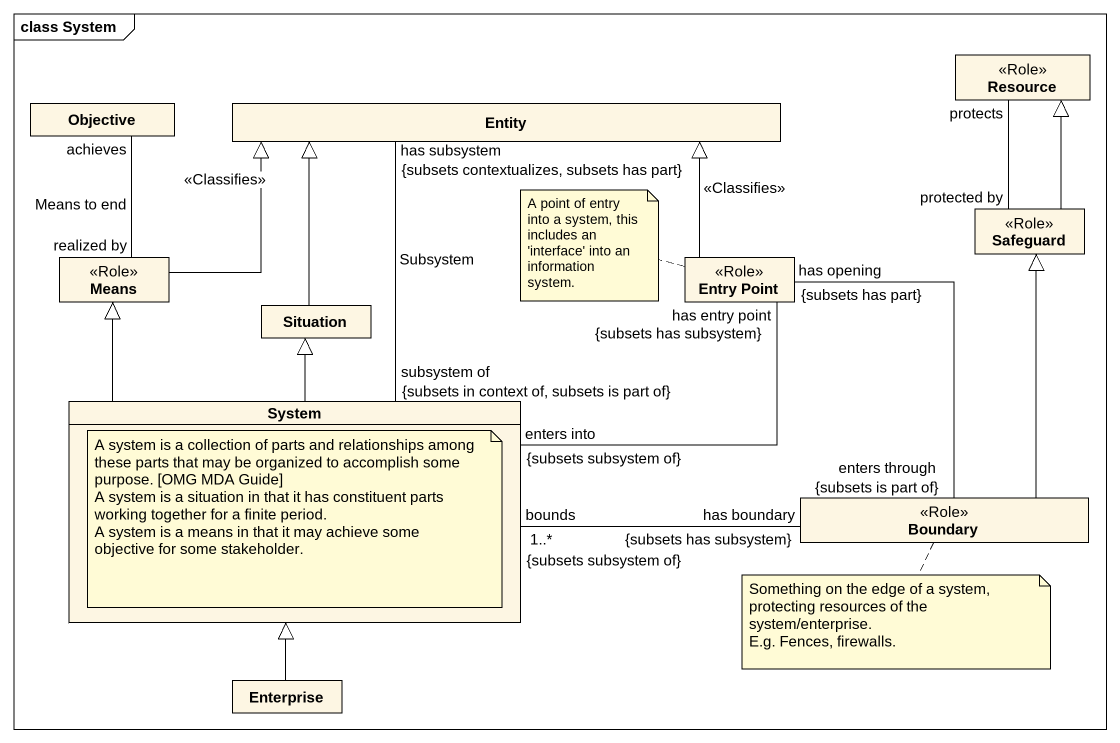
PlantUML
@startuml
mainframe class System
hide circle
hide empty members
class Resource <<Role>>
class Objective
class "Entity" as Entity_
class Safeguard <<Role>>
class Means <<Role>>
class "Entry Point" as Entry_Point <<Role>>
class Situation
class System
class "Boundary" as Boundary_ <<Role>>
class Enterprise
Safeguard "protected by" -up- "protects" Resource
Safeguard -up-|> Resource
Means "realized by" -up- "achieves" Objective : Means to end
Means -right-|> Entity_ : <<Classifies>>
Entry_Point -up-|> Entity_ : <<Classifies>>
Entry_Point "has entry point\n{subsets has subsystem}" -left- "enters into\n{subsets subsystem of}" System
Entry_Point "has opening\n{subsets has part}" -- "enters through\n{subsets is part of}" Boundary_
Situation -up-|> Entity_
System "subsystem of\n{subsets in context of, subsets is part of}" -up- "has subsystem\n{subsets contextualizes, subsets has part}" Entity_ : Subsystem
System -up-|> Means
System -up-|> Situation
System "bounds\n1..*\n{subsets subsystem of}" -right- "has boundary\n{subsets has subsystem}" Boundary_
Boundary_ -up-|> Safeguard
Enterprise -up-|> System
note left of Entry_Point : A point of entry into a system, this includes an 'interface' into an information system.
note bottom of System
  A system is a collection of parts and relationships among these parts that may be organized to accomplish some purpose. [OMG MDA Guide]
  A system is a situation in that it has constituent parts working together for a finite period.
  A system is a means in that it may achieve some objective for some stakeholder.
end note
note bottom of Boundary_
  Something on the edge of a system, protecting resources of the system/enterprise.
  E.g. Fences, firewalls.
end note
@enduml
